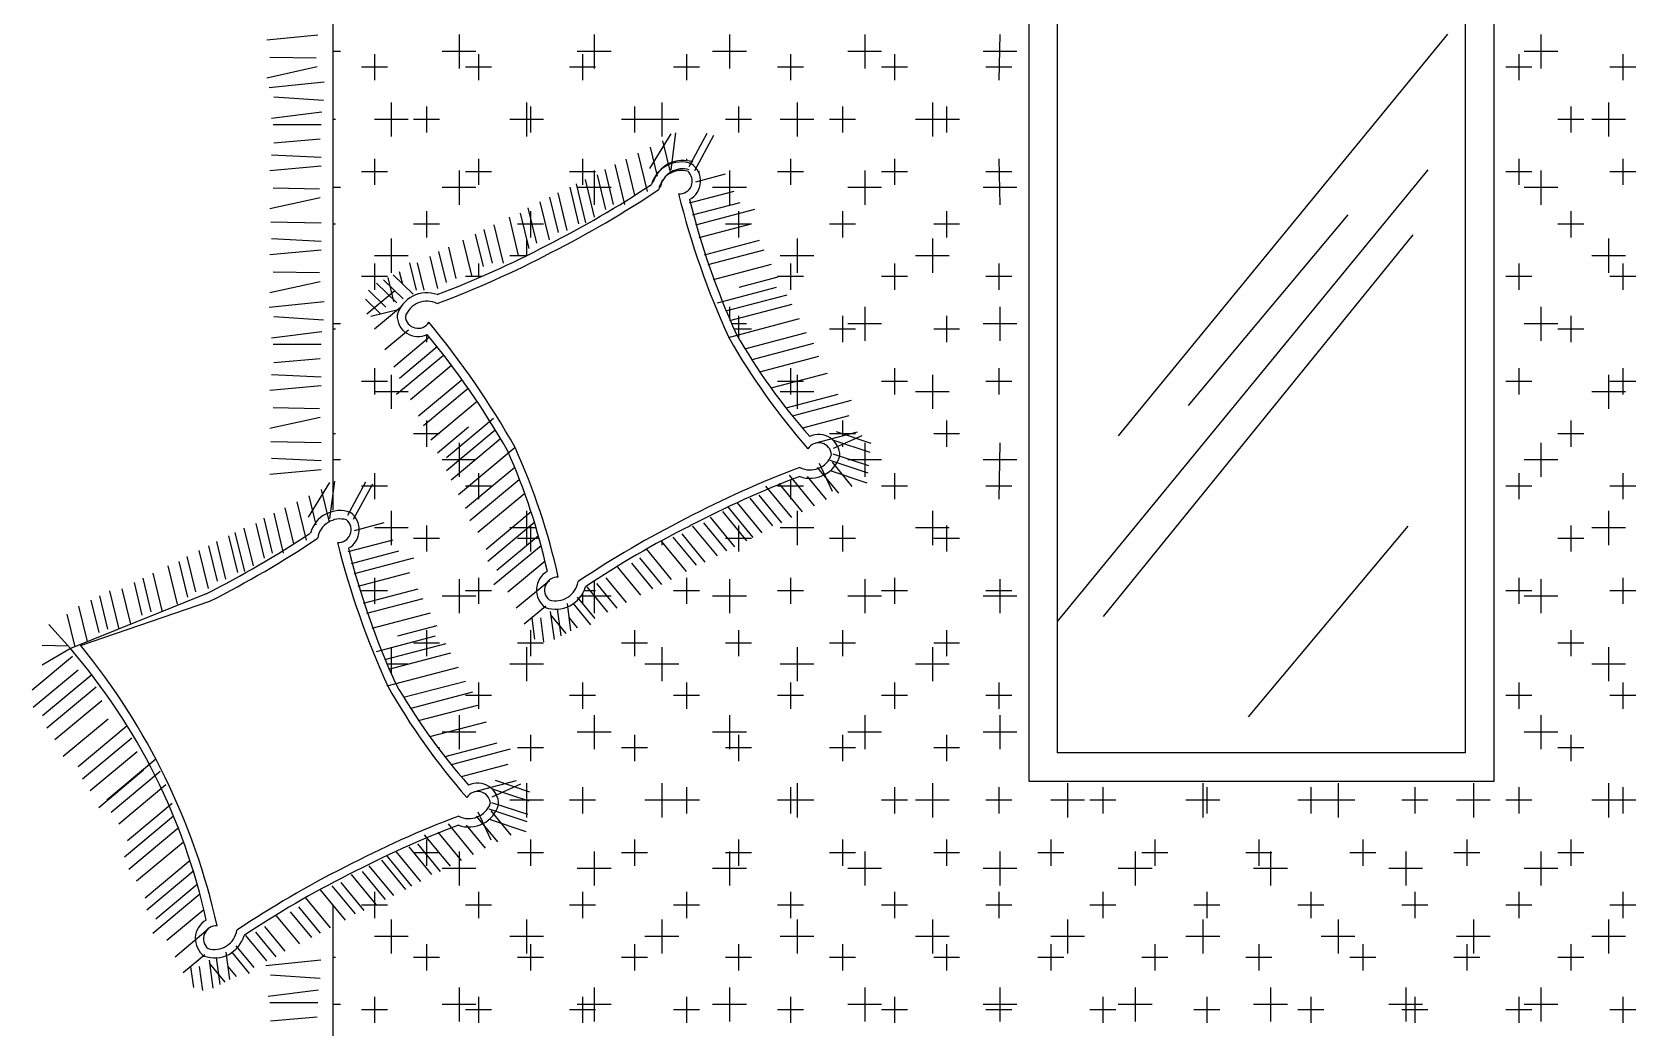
# Model space of a CAD drawing. Header units: inches. Extents: x -0.4 to 42.1, y 14 to 38.8.
# Drawn here: x 34.278 to 36.249, y 29.953 to 31.178 of the extents above; entities that cross this region are included whole.
import ezdxf

# ---------------------------------------------------------------- set-up
doc = ezdxf.new("R2010")
doc.units = ezdxf.units.IN
doc.header["$MEASUREMENT"] = 0
doc.layers.add('02', color=2, linetype='Continuous')

msp = doc.modelspace()

# ---------------------------------------------------------------- linework, layer by layer
at = {"layer": '02'}
for p, q in [((34.6481, 30.5898), (34.6481, 32.0292)), ((35.5035, 30.256), (35.5035, 31.2416)), ((36.0747, 31.2416), (36.0747, 30.256)), ((35.5384, 30.2913), (35.5384, 31.2064)), ((36.0397, 31.2064), (36.0397, 30.2913)), ((34.6294, 31.1738), (34.5666, 31.168)), ((34.8029, 31.1748), (34.8029, 31.133)), ((34.9691, 31.1748), (34.9691, 31.133)), ((35.1353, 31.1748), (35.1353, 31.133)), ((35.3015, 31.1748), (35.3015, 31.133)), ((35.4678, 31.1748), (35.4662, 31.1185)), ((35.6136, 30.6814), (36.0184, 31.1752)), ((36.1327, 31.1748), (36.1327, 31.133)), ((34.6274, 31.1456), (34.5705, 31.1466)), ((34.6574, 31.1539), (34.6481, 31.1539)), ((34.699, 31.1507), (34.699, 31.1185)), ((34.8236, 31.1539), (34.7821, 31.1539)), ((34.8268, 31.1507), (34.8268, 31.1185)), ((34.9899, 31.1539), (34.9483, 31.1539)), ((34.9547, 31.1507), (34.9547, 31.1185)), ((35.0826, 31.1507), (35.0826, 31.1185)), ((35.1561, 31.1539), (35.1145, 31.1539)), ((35.2104, 31.1507), (35.2104, 31.1185)), ((35.3223, 31.1539), (35.2808, 31.1539)), ((35.3383, 31.1507), (35.3383, 31.1185)), ((35.4886, 31.1539), (35.447, 31.1539)), ((36.1055, 31.1507), (36.1055, 31.1185)), ((36.1535, 31.1539), (36.1119, 31.1539)), ((36.2334, 31.1507), (36.2334, 31.1185)), ((34.6284, 31.1349), (34.5666, 31.1212)), ((34.715, 31.1346), (34.683, 31.1346)), ((34.8428, 31.1346), (34.8109, 31.1346)), ((34.9707, 31.1346), (34.9387, 31.1346)), ((35.0986, 31.1346), (35.0666, 31.1346)), ((35.2264, 31.1346), (35.1945, 31.1346)), ((35.3543, 31.1346), (35.3223, 31.1346)), ((35.4822, 31.1346), (35.4502, 31.1346)), ((36.1215, 31.1346), (36.0895, 31.1346)), ((36.2494, 31.1346), (36.2174, 31.1346)), ((34.6372, 31.1161), (34.5696, 31.1093)), ((34.6362, 31.0937), (34.5754, 31.0976)), ((34.7197, 31.0911), (34.7197, 31.0493)), ((34.7629, 31.0863), (34.7629, 31.0541)), ((34.886, 31.0911), (34.886, 31.0493)), ((34.8908, 31.0863), (34.8908, 31.0541)), ((35.0186, 31.0863), (35.0186, 31.0541)), ((35.0522, 31.0911), (35.0522, 31.0493)), ((35.1465, 31.0863), (35.1465, 31.0541)), ((35.2184, 31.0911), (35.2184, 31.0493)), ((35.2744, 31.0863), (35.2744, 31.0541)), ((35.3847, 31.0911), (35.3847, 31.0493)), ((35.4022, 31.0863), (35.4022, 31.0541)), ((36.1695, 31.0863), (36.1695, 31.0541)), ((36.2158, 31.0911), (36.2158, 31.0493)), ((34.6343, 31.0791), (34.5725, 31.0713)), ((34.651, 31.0702), (34.6481, 31.0702)), ((34.7405, 31.0702), (34.699, 31.0702)), ((34.7789, 31.0702), (34.7469, 31.0702)), ((34.9068, 31.0702), (34.8652, 31.0702)), ((35.073, 31.0702), (35.0027, 31.0702)), ((35.1625, 31.0702), (35.1305, 31.0702)), ((35.2392, 31.0702), (35.1977, 31.0702)), ((35.2904, 31.0702), (35.2584, 31.0702)), ((35.4182, 31.0702), (35.3639, 31.0702)), ((36.1854, 31.0702), (36.1535, 31.0702)), ((36.2366, 31.0702), (36.195, 31.0702)), ((34.6333, 31.0635), (34.5744, 31.0635)), ((35.0631, 31.0526), (35.0369, 31.01)), ((35.069, 31.054), (35.0631, 31.0085)), ((35.0857, 31.0125), (35.1078, 31.0534)), ((35.0927, 31.0075), (35.1162, 31.051)), ((34.6333, 31.0236), (34.5725, 31.0265)), ((34.6324, 31.046), (34.5754, 31.0411)), ((35.0347, 30.9816), (35.0233, 31.0289)), ((35.0468, 31.0005), (35.0382, 31.0363)), ((35.0631, 31.0038), (35.0534, 31.0439)), ((34.6333, 31.0129), (34.5705, 31.007)), ((34.699, 31.0219), (34.699, 30.9897)), ((34.8029, 31.0074), (34.8029, 30.9655)), ((34.8268, 31.0219), (34.8268, 30.9897)), ((34.9547, 31.0219), (34.9547, 30.9897)), ((34.9691, 31.0074), (34.9691, 30.9655)), ((34.9929, 30.9659), (34.9825, 31.0087)), ((35.0067, 30.9659), (34.9949, 31.0148)), ((35.0191, 30.9773), (35.0084, 31.0216)), ((35.0826, 31.0219), (35.0826, 31.0197)), ((35.1353, 31.0074), (35.1353, 30.9655)), ((35.2104, 31.0219), (35.2104, 30.9897)), ((35.3015, 31.0074), (35.3015, 30.9655)), ((35.3383, 31.0219), (35.3383, 30.9897)), ((35.4662, 31.0219), (35.4678, 30.9655)), ((35.5384, 30.453), (35.9939, 31.0085)), ((36.1055, 31.0219), (36.1055, 30.9897)), ((36.1327, 31.0074), (36.1327, 30.9655)), ((36.2334, 31.0219), (36.2334, 30.9897)), ((34.715, 31.0058), (34.683, 31.0058)), ((34.8428, 31.0058), (34.8109, 31.0058)), ((34.9707, 31.0058), (34.9387, 31.0058)), ((34.9503, 30.9419), (34.9394, 30.9872)), ((34.9588, 30.943), (34.9472, 30.9911)), ((34.9695, 30.9502), (34.9582, 30.9966)), ((34.9833, 30.9595), (34.973, 31.0022)), ((35.0938, 30.9937), (35.1303, 31.0033)), ((35.0986, 31.0058), (35.0971, 31.0058)), ((35.2264, 31.0058), (35.1945, 31.0058)), ((35.3543, 31.0058), (35.3223, 31.0058)), ((35.4822, 31.0058), (35.4502, 31.0058)), ((36.1215, 31.0058), (36.0895, 31.0058)), ((36.2494, 31.0058), (36.2174, 31.0058)), ((34.6324, 30.9739), (34.5705, 30.9603)), ((34.6314, 30.9847), (34.5744, 30.9856)), ((34.6574, 30.9865), (34.6481, 30.9865)), ((34.8236, 30.9865), (34.7821, 30.9865)), ((34.9141, 30.9223), (34.9028, 30.969)), ((34.9251, 30.9312), (34.9146, 30.9749)), ((34.9358, 30.9337), (34.9246, 30.9799)), ((34.9899, 30.9865), (34.9483, 30.9865)), ((35.0861, 30.9676), (35.1412, 30.9822)), ((35.09, 30.9529), (35.1483, 30.9683)), ((35.1561, 30.9865), (35.1145, 30.9865)), ((35.3223, 30.9865), (35.2808, 30.9865)), ((35.4886, 30.9865), (35.447, 30.9865)), ((36.1535, 30.9865), (36.1119, 30.9865)), ((34.7629, 30.9575), (34.7629, 30.9253)), ((34.8762, 30.903), (34.8648, 30.9501)), ((34.889, 30.9116), (34.8784, 30.9552)), ((34.8985, 30.918), (34.888, 30.9616)), ((34.8908, 30.9575), (34.8908, 30.9253)), ((35.0939, 30.9407), (35.1665, 30.9599)), ((35.1465, 30.9575), (35.1465, 30.9253)), ((35.2744, 30.9575), (35.2744, 30.9253)), ((35.4022, 30.9575), (35.4022, 30.9253)), ((35.6995, 30.7184), (35.8957, 30.953)), ((36.1695, 30.9575), (36.1695, 30.9253)), ((34.6333, 30.9428), (34.5715, 30.9438)), ((34.651, 30.9414), (34.6481, 30.9414)), ((34.7789, 30.9414), (34.7469, 30.9414)), ((34.8329, 30.8894), (34.8232, 30.9294)), ((34.8439, 30.8937), (34.834, 30.9348)), ((34.8577, 30.8937), (34.8463, 30.9409)), ((34.9068, 30.9414), (34.8748, 30.9414)), ((35.0981, 30.9251), (35.1618, 30.9419)), ((35.1625, 30.9414), (35.1305, 30.9414)), ((35.2904, 30.9414), (35.2584, 30.9414)), ((35.4182, 30.9414), (35.3863, 30.9414)), ((35.5952, 30.4591), (35.9755, 30.9283)), ((36.1854, 30.9414), (36.1535, 30.9414)), ((34.6333, 30.9097), (34.5705, 30.9039)), ((34.6333, 30.9204), (34.5725, 30.9233)), ((34.7197, 30.9237), (34.7197, 30.8818)), ((34.7875, 30.8697), (34.7783, 30.9081)), ((34.7996, 30.8747), (34.7903, 30.9131)), ((34.8187, 30.8783), (34.8082, 30.922)), ((34.886, 30.9237), (34.886, 30.9028)), ((35.1048, 30.904), (35.1721, 30.9218)), ((35.109, 30.8918), (35.1781, 30.9101)), ((35.2184, 30.9237), (35.2184, 30.8818)), ((35.3847, 30.9237), (35.3847, 30.8818)), ((36.2158, 30.9237), (36.2158, 30.8818)), ((34.7405, 30.9027), (34.699, 30.9027)), ((34.699, 30.8931), (34.699, 30.8609)), ((34.7507, 30.8604), (34.7426, 30.8939)), ((34.7599, 30.8604), (34.7518, 30.8939)), ((34.7769, 30.8626), (34.7674, 30.9017)), ((34.8268, 30.8931), (34.8268, 30.8754)), ((34.8859, 30.9027), (34.8652, 30.9027)), ((35.1155, 30.8736), (35.1871, 30.8925)), ((35.2392, 30.9027), (35.1977, 30.9027)), ((35.2104, 30.8931), (35.2104, 30.8609)), ((35.3383, 30.8931), (35.3383, 30.8609)), ((35.4054, 30.9027), (35.3639, 30.9027)), ((35.4662, 30.8931), (35.4662, 30.8609)), ((36.1055, 30.8931), (36.1055, 30.8609)), ((36.2366, 30.9027), (36.195, 30.9027)), ((36.2334, 30.8931), (36.2334, 30.8609)), ((34.6324, 30.8707), (34.5705, 30.8571)), ((34.6314, 30.8815), (34.5744, 30.8824)), ((34.715, 30.877), (34.683, 30.877)), ((34.7016, 30.8689), (34.7263, 30.8447)), ((34.7101, 30.8732), (34.7341, 30.8496)), ((34.723, 30.8465), (34.7158, 30.876)), ((34.7221, 30.8792), (34.7465, 30.8554)), ((34.7337, 30.8675), (34.7299, 30.883)), ((34.8305, 30.877), (34.8109, 30.877)), ((35.1471, 30.8639), (35.1952, 30.8766)), ((35.2264, 30.877), (35.1945, 30.877)), ((35.3543, 30.877), (35.3223, 30.877)), ((35.4822, 30.877), (35.4502, 30.877)), ((36.1215, 30.877), (36.0895, 30.877)), ((36.2494, 30.877), (36.2174, 30.877)), ((34.6878, 30.8493), (34.7063, 30.8312)), ((34.7239, 30.8594), (34.6897, 30.8308)), ((34.6916, 30.8603), (34.7128, 30.8395)), ((35.1207, 30.8448), (35.1933, 30.864)), ((35.1308, 30.8348), (35.2064, 30.8548)), ((34.6372, 30.846), (34.5696, 30.8392)), ((34.7281, 30.8361), (34.6944, 30.8279)), ((34.7311, 30.8391), (34.699, 30.8123)), ((35.1353, 30.84), (35.1353, 30.8255)), ((35.1359, 30.8231), (35.2123, 30.8433)), ((35.3015, 30.84), (35.3015, 30.7981)), ((35.4678, 30.84), (35.4678, 30.7981)), ((36.1327, 30.84), (36.1327, 30.7981)), ((34.6362, 30.8236), (34.5754, 30.8275)), ((34.6574, 30.819), (34.6481, 30.819)), ((34.651, 30.8126), (34.6481, 30.8126)), ((34.741, 30.8112), (34.7119, 30.787)), ((35.134, 30.8023), (35.2214, 30.8255)), ((35.1561, 30.819), (35.1381, 30.819)), ((35.1625, 30.8126), (35.141, 30.8126)), ((35.1465, 30.8287), (35.1465, 30.8016)), ((35.2904, 30.8126), (35.2584, 30.8126)), ((35.2744, 30.8287), (35.2744, 30.7965)), ((35.3223, 30.819), (35.2808, 30.819)), ((35.4182, 30.8126), (35.3863, 30.8126)), ((35.4022, 30.8287), (35.4022, 30.7965)), ((35.4886, 30.819), (35.447, 30.819)), ((36.1535, 30.819), (36.1119, 30.819)), ((36.1854, 30.8126), (36.1535, 30.8126)), ((36.1695, 30.8287), (36.1695, 30.7965)), ((34.6343, 30.809), (34.5725, 30.8012)), ((34.6333, 30.7934), (34.5744, 30.7934)), ((34.7665, 30.8024), (34.7227, 30.7657)), ((34.7761, 30.7906), (34.7297, 30.7519)), ((34.7629, 30.8054), (34.7629, 30.7965)), ((35.1541, 30.7884), (35.2301, 30.8085)), ((35.1632, 30.7751), (35.2392, 30.7952)), ((34.6324, 30.7759), (34.5754, 30.771)), ((34.7837, 30.7802), (34.7259, 30.732)), ((35.1726, 30.7598), (35.2452, 30.779)), ((34.6333, 30.7535), (34.5725, 30.7564)), ((34.699, 30.7643), (34.699, 30.7321)), ((34.7197, 30.7562), (34.7197, 30.7144)), ((34.7938, 30.7678), (34.7431, 30.7254)), ((35.1864, 30.7401), (35.2557, 30.7584)), ((35.2104, 30.7643), (35.2104, 30.7321)), ((35.2184, 30.7562), (35.2184, 30.7144)), ((35.3383, 30.7643), (35.3383, 30.7321)), ((35.3847, 30.7562), (35.3847, 30.7144)), ((35.4662, 30.7643), (35.4662, 30.7321)), ((36.1055, 30.7643), (36.1055, 30.7321)), ((36.2158, 30.7562), (36.2158, 30.7144)), ((36.2334, 30.7643), (36.2334, 30.7321)), ((34.6333, 30.7428), (34.5705, 30.737)), ((34.715, 30.7482), (34.683, 30.7482)), ((34.7405, 30.7353), (34.699, 30.7353)), ((34.8069, 30.75), (34.7533, 30.7053)), ((34.8143, 30.7395), (34.7593, 30.6935)), ((35.2264, 30.7482), (35.1945, 30.7482)), ((35.2392, 30.7353), (35.1977, 30.7353)), ((35.205, 30.7156), (35.269, 30.7325)), ((35.3543, 30.7482), (35.3223, 30.7482)), ((35.4054, 30.7353), (35.3639, 30.7353)), ((35.4822, 30.7482), (35.4502, 30.7482)), ((36.1215, 30.7482), (36.0895, 30.7482)), ((36.2366, 30.7353), (36.195, 30.7353)), ((36.2494, 30.7482), (36.2174, 30.7482)), ((34.6314, 30.7146), (34.5744, 30.7156)), ((34.8252, 30.7235), (34.7682, 30.6759)), ((35.2128, 30.706), (35.2854, 30.7252)), ((34.6324, 30.7039), (34.5705, 30.6902)), ((34.7629, 30.6999), (34.7629, 30.6677)), ((34.8146, 30.6919), (34.7763, 30.66)), ((34.8454, 30.7024), (34.7876, 30.6542)), ((35.2253, 30.6909), (35.2825, 30.7061)), ((35.2744, 30.6999), (35.2744, 30.6812)), ((35.4022, 30.6999), (35.4022, 30.6677)), ((36.1695, 30.6999), (36.1695, 30.6677)), ((34.6333, 30.6727), (34.5715, 30.6737)), ((34.651, 30.6838), (34.6481, 30.6838)), ((34.7789, 30.6838), (34.7469, 30.6838)), ((34.8475, 30.6883), (34.7874, 30.6381)), ((34.8541, 30.6774), (34.7932, 30.6266)), ((34.8029, 30.6725), (34.8029, 30.6307)), ((35.2415, 30.6725), (35.2928, 30.6861)), ((35.2904, 30.6838), (35.2584, 30.6838)), ((35.2631, 30.6661), (35.2982, 30.6818)), ((35.2631, 30.6759), (35.3079, 30.6611)), ((35.2666, 30.6864), (35.309, 30.6723)), ((35.3015, 30.6725), (35.3015, 30.6307)), ((35.4182, 30.6838), (35.3863, 30.6838)), ((35.4678, 30.6725), (35.4662, 30.6033)), ((36.1327, 30.6725), (36.1327, 30.6307)), ((36.1854, 30.6838), (36.1535, 30.6838)), ((34.6333, 30.6503), (34.5725, 30.6532)), ((34.8719, 30.6668), (34.8023, 30.6087)), ((35.2623, 30.6591), (35.3063, 30.6446)), ((35.2744, 30.6711), (35.2744, 30.6677)), ((34.6333, 30.6396), (34.5705, 30.6338)), ((34.6574, 30.6516), (34.6481, 30.6516)), ((34.699, 30.6355), (34.699, 30.6033)), ((34.8236, 30.6516), (34.7821, 30.6516)), ((34.8714, 30.6422), (34.8109, 30.5917)), ((34.8268, 30.6355), (34.8268, 30.6033)), ((35.2087, 30.6327), (35.2396, 30.5952)), ((35.2433, 30.6424), (35.2695, 30.6106)), ((35.2454, 30.6478), (35.2614, 30.6133)), ((35.2587, 30.6513), (35.3054, 30.6359)), ((35.2591, 30.6384), (35.3042, 30.6235)), ((35.2614, 30.6489), (35.2859, 30.619)), ((35.3223, 30.6516), (35.2808, 30.6516)), ((35.3383, 30.6355), (35.3383, 30.6033)), ((35.4886, 30.6516), (35.447, 30.6516)), ((36.1055, 30.6355), (36.1055, 30.6033)), ((36.1535, 30.6516), (36.1119, 30.6516)), ((36.2334, 30.6355), (36.2334, 30.6033)), ((34.6439, 30.6238), (34.6176, 30.5812)), ((34.6438, 30.575), (34.6341, 30.6152)), ((34.6497, 30.6253), (34.6439, 30.5797)), ((34.6664, 30.5837), (34.6885, 30.6247)), ((34.6734, 30.5788), (34.6969, 30.6223)), ((34.715, 30.6194), (34.683, 30.6194)), ((34.8428, 30.6194), (34.8109, 30.6194)), ((34.8768, 30.627), (34.8163, 30.5765)), ((35.1795, 30.6194), (35.2114, 30.5807)), ((35.2264, 30.6194), (35.1945, 30.6194)), ((35.196, 30.6226), (35.2248, 30.5876)), ((35.2104, 30.6269), (35.2104, 30.6033)), ((35.231, 30.6312), (35.2543, 30.6028)), ((35.3543, 30.6194), (35.3223, 30.6194)), ((35.4822, 30.6194), (35.4502, 30.6194)), ((36.1215, 30.6194), (36.0895, 30.6194)), ((36.2494, 30.6194), (36.2174, 30.6194)), ((34.5999, 30.5486), (34.5892, 30.5928)), ((34.6155, 30.5529), (34.604, 30.6002)), ((34.6275, 30.5718), (34.6189, 30.6076)), ((34.8837, 30.6104), (34.8259, 30.5622)), ((35.1327, 30.5944), (35.164, 30.5563)), ((35.1447, 30.5987), (35.175, 30.5619)), ((35.1604, 30.6044), (35.1883, 30.5705)), ((35.1712, 30.6083), (35.1991, 30.5744)), ((34.564, 30.5307), (34.5537, 30.5735)), ((34.5736, 30.5371), (34.5633, 30.5799)), ((34.5874, 30.5371), (34.5756, 30.5861)), ((34.6745, 30.5649), (34.7111, 30.5746)), ((34.7197, 30.5888), (34.7197, 30.5469)), ((34.8916, 30.5877), (34.8363, 30.5416)), ((34.8963, 30.5749), (34.8385, 30.5267)), ((34.886, 30.5888), (34.886, 30.5469)), ((35.1032, 30.5742), (35.1316, 30.5396)), ((35.1115, 30.5813), (35.1416, 30.5448)), ((35.1267, 30.5882), (35.1562, 30.5523)), ((35.2184, 30.5888), (35.2184, 30.5469)), ((35.3847, 30.5888), (35.3847, 30.5469)), ((36.2158, 30.5888), (36.2158, 30.5469)), ((34.531, 30.5132), (34.5201, 30.5584)), ((34.5396, 30.5143), (34.5279, 30.5623)), ((34.5502, 30.5214), (34.539, 30.5678)), ((34.6668, 30.5388), (34.7219, 30.5534)), ((34.7405, 30.5679), (34.699, 30.5679)), ((34.7789, 30.555), (34.7469, 30.555)), ((34.7629, 30.5711), (34.7629, 30.5389)), ((34.9005, 30.5582), (34.8495, 30.5156)), ((34.8977, 30.5679), (34.8652, 30.5679)), ((34.9014, 30.555), (34.8748, 30.555)), ((34.8908, 30.5711), (34.8908, 30.5389)), ((35.0659, 30.5567), (35.0944, 30.5221)), ((35.0767, 30.5606), (35.1052, 30.526)), ((35.0895, 30.5707), (35.12, 30.5336)), ((35.1625, 30.555), (35.1305, 30.555)), ((35.1465, 30.5711), (35.1465, 30.5389)), ((35.2392, 30.5679), (35.1977, 30.5679)), ((35.2904, 30.555), (35.2584, 30.555)), ((35.2744, 30.5711), (35.2744, 30.5389)), ((35.4054, 30.5679), (35.3639, 30.5679)), ((35.4182, 30.555), (35.3863, 30.555)), ((35.4022, 30.5711), (35.4022, 30.5389)), ((35.7731, 30.3357), (35.9693, 30.5703)), ((36.1854, 30.555), (36.1535, 30.555)), ((36.1695, 30.5711), (36.1695, 30.5389)), ((36.2366, 30.5679), (36.195, 30.5679)), ((34.4949, 30.4935), (34.4836, 30.5403)), ((34.5059, 30.5025), (34.4953, 30.5461)), ((34.5165, 30.505), (34.5053, 30.5511)), ((34.6707, 30.5242), (34.729, 30.5396)), ((34.9037, 30.5461), (34.8459, 30.4979)), ((35.033, 30.5422), (35.0638, 30.5047)), ((35.0514, 30.5515), (35.0822, 30.5142)), ((35.0522, 30.5525), (35.0522, 30.5469)), ((34.4569, 30.4742), (34.4455, 30.5213)), ((34.4697, 30.4828), (34.4591, 30.5265)), ((34.4793, 30.4892), (34.4687, 30.5329)), ((34.6746, 30.5119), (34.7473, 30.5311)), ((34.9086, 30.5272), (34.863, 30.4891)), ((34.9975, 30.5198), (35.0259, 30.4852)), ((35.0148, 30.5247), (35.0409, 30.4929)), ((35.0248, 30.531), (35.0516, 30.4984)), ((34.4137, 30.4606), (34.404, 30.5007)), ((34.4246, 30.4649), (34.4147, 30.506)), ((34.4385, 30.4649), (34.427, 30.5122)), ((34.6788, 30.4963), (34.7425, 30.5132)), ((34.699, 30.5067), (34.699, 30.4745)), ((34.8029, 30.5051), (34.8029, 30.4632)), ((34.8268, 30.5067), (34.8268, 30.4745)), ((34.914, 30.5031), (34.8731, 30.4691)), ((34.96, 30.4954), (34.9855, 30.4644)), ((34.9691, 30.5029), (34.9691, 30.4632)), ((34.972, 30.4997), (34.997, 30.4694)), ((34.9832, 30.5065), (35.0082, 30.4761)), ((35.0826, 30.5067), (35.0826, 30.4745)), ((35.1353, 30.5051), (35.1353, 30.4632)), ((35.2104, 30.5067), (35.2104, 30.4745)), ((35.3015, 30.5051), (35.3015, 30.4632)), ((35.3383, 30.5067), (35.3383, 30.4745)), ((35.4678, 30.5051), (35.4678, 30.4632)), ((36.1055, 30.5067), (36.1055, 30.4745)), ((36.1327, 30.5051), (36.1327, 30.4632)), ((36.2334, 30.5067), (36.2334, 30.4745)), ((34.492, 30.4869), (34.3253, 30.4196)), ((34.3379, 30.4233), (34.4966, 30.4778)), ((34.3605, 30.4392), (34.3508, 30.4792)), ((34.3715, 30.4435), (34.3615, 30.4846)), ((34.3853, 30.4435), (34.3739, 30.4907)), ((34.3995, 30.4495), (34.3889, 30.4932)), ((34.715, 30.4906), (34.683, 30.4906)), ((34.6855, 30.4753), (34.7528, 30.4931)), ((34.6897, 30.4631), (34.7588, 30.4813)), ((34.8236, 30.4841), (34.7821, 30.4841)), ((34.8428, 30.4906), (34.8109, 30.4906)), ((34.9405, 30.4413), (34.9361, 30.4751)), ((34.9426, 30.4755), (34.9644, 30.449)), ((34.9481, 30.483), (34.9699, 30.4564)), ((34.9899, 30.4841), (34.9526, 30.4841)), ((34.9547, 30.4874), (34.9547, 30.4745)), ((34.9707, 30.4906), (34.9563, 30.4906)), ((35.0986, 30.4906), (35.0666, 30.4906)), ((35.1561, 30.4841), (35.1145, 30.4841)), ((35.2264, 30.4906), (35.1945, 30.4906)), ((35.3223, 30.4841), (35.2808, 30.4841)), ((35.3543, 30.4906), (35.3223, 30.4906)), ((35.4886, 30.4841), (35.447, 30.4841)), ((35.4822, 30.4906), (35.4502, 30.4906)), ((36.1215, 30.4906), (36.0895, 30.4906)), ((36.1535, 30.4841), (36.1119, 30.4841)), ((36.2494, 30.4906), (36.2174, 30.4906)), ((34.331, 30.4219), (34.3213, 30.462)), ((34.3463, 30.4281), (34.3357, 30.4717)), ((34.6962, 30.4448), (34.7678, 30.4637)), ((34.9098, 30.4717), (34.8831, 30.4495)), ((34.8962, 30.4313), (34.8928, 30.4571)), ((34.9072, 30.4278), (34.9034, 30.4574)), ((34.915, 30.4615), (34.9342, 30.438)), ((34.9201, 30.4307), (34.9155, 30.4652)), ((34.9285, 30.4351), (34.9241, 30.4686)), ((34.9381, 30.4575), (34.9482, 30.4452)), ((34.3253, 30.4196), (34.2987, 30.4492)), ((34.7014, 30.416), (34.7741, 30.4352)), ((34.7279, 30.4351), (34.776, 30.4478)), ((34.7629, 30.4423), (34.7629, 30.4101)), ((34.8908, 30.4423), (34.8908, 30.4101)), ((35.0186, 30.4423), (35.0186, 30.4101)), ((35.1465, 30.4423), (35.1465, 30.4101)), ((35.2744, 30.4423), (35.2744, 30.4101)), ((35.4022, 30.4423), (35.4022, 30.4101)), ((36.1695, 30.4423), (36.1695, 30.4101)), ((34.3227, 30.4225), (34.2904, 30.4234)), ((34.3253, 30.4196), (34.2904, 30.3992)), ((34.7116, 30.4061), (34.7871, 30.426)), ((34.7197, 30.4213), (34.7197, 30.3882)), ((34.7789, 30.4262), (34.7469, 30.4262)), ((34.9068, 30.4262), (34.8748, 30.4262)), ((34.886, 30.4213), (34.886, 30.3795)), ((35.0346, 30.4262), (35.0027, 30.4262)), ((35.0522, 30.4213), (35.0522, 30.3795)), ((35.1625, 30.4262), (35.1305, 30.4262)), ((35.2184, 30.4213), (35.2184, 30.3795)), ((35.2904, 30.4262), (35.2584, 30.4262)), ((35.3847, 30.4213), (35.3847, 30.3795)), ((35.4182, 30.4262), (35.3863, 30.4262)), ((36.1854, 30.4262), (36.1535, 30.4262)), ((36.2158, 30.4213), (36.2158, 30.3795)), ((34.3279, 30.4097), (34.2782, 30.3683)), ((34.7405, 30.4004), (34.7145, 30.4004)), ((34.7147, 30.3736), (34.8021, 30.3967)), ((34.7166, 30.3943), (34.793, 30.4145)), ((34.9068, 30.4004), (34.8652, 30.4004)), ((35.073, 30.4004), (35.0314, 30.4004)), ((35.2392, 30.4004), (35.1977, 30.4004)), ((35.4054, 30.4004), (35.3639, 30.4004)), ((36.2366, 30.4004), (36.195, 30.4004)), ((34.3348, 30.3931), (34.2796, 30.3471)), ((34.3516, 30.3873), (34.2911, 30.3368)), ((34.7348, 30.3597), (34.8108, 30.3797)), ((34.8268, 30.3779), (34.8268, 30.3457)), ((34.9547, 30.3779), (34.9547, 30.3457)), ((35.0826, 30.3779), (35.0826, 30.3457)), ((35.2104, 30.3779), (35.2104, 30.3457)), ((35.3383, 30.3779), (35.3383, 30.3457)), ((35.4662, 30.3779), (35.4662, 30.3457)), ((36.1055, 30.3779), (36.1055, 30.3457)), ((36.2334, 30.3779), (36.2334, 30.3457)), ((34.357, 30.3721), (34.2965, 30.3216)), ((34.744, 30.3464), (34.82, 30.3665)), ((34.8428, 30.3618), (34.8109, 30.3618)), ((34.9707, 30.3618), (34.9387, 30.3618)), ((35.0986, 30.3618), (35.0666, 30.3618)), ((35.2264, 30.3618), (35.1945, 30.3618)), ((35.3543, 30.3618), (35.3223, 30.3618)), ((35.4822, 30.3618), (35.4502, 30.3618)), ((36.1215, 30.3618), (36.0895, 30.3618)), ((36.2494, 30.3618), (36.2174, 30.3618)), ((34.3639, 30.3555), (34.3061, 30.3073)), ((34.7533, 30.331), (34.8259, 30.3502)), ((34.8029, 30.3376), (34.8029, 30.2958)), ((34.9691, 30.3376), (34.9691, 30.2958)), ((35.1353, 30.3376), (35.1353, 30.2958)), ((35.3015, 30.3376), (35.3015, 30.2958)), ((35.4678, 30.3376), (35.4678, 30.2958)), ((36.1327, 30.3376), (36.1327, 30.2958)), ((34.3717, 30.3327), (34.3165, 30.2867)), ((34.3952, 30.3245), (34.3347, 30.274)), ((34.7671, 30.3114), (34.8365, 30.3297)), ((34.8236, 30.3167), (34.7821, 30.3167)), ((34.9899, 30.3167), (34.9483, 30.3167)), ((35.1561, 30.3167), (35.1145, 30.3167)), ((35.3223, 30.3167), (35.2808, 30.3167)), ((35.4886, 30.3167), (35.447, 30.3167)), ((36.1535, 30.3167), (36.1119, 30.3167)), ((34.4006, 30.3093), (34.3401, 30.2588)), ((34.7789, 30.2974), (34.7773, 30.2974)), ((34.7857, 30.2868), (34.8497, 30.3038)), ((34.9068, 30.2974), (34.8748, 30.2974)), ((34.8908, 30.3135), (34.8908, 30.2813)), ((35.0346, 30.2974), (35.0027, 30.2974)), ((35.0186, 30.3135), (35.0186, 30.2813)), ((35.1625, 30.2974), (35.1305, 30.2974)), ((35.1465, 30.3135), (35.1465, 30.2813)), ((35.2904, 30.2974), (35.2584, 30.2974)), ((35.2744, 30.3135), (35.2744, 30.2813)), ((35.4182, 30.2974), (35.3863, 30.2974)), ((35.4022, 30.3135), (35.4022, 30.2813)), ((36.1854, 30.2974), (36.1535, 30.2974)), ((36.1695, 30.3135), (36.1695, 30.2813)), ((34.4075, 30.2927), (34.3497, 30.2445)), ((34.4304, 30.2837), (34.3699, 30.2332)), ((34.7935, 30.2772), (34.8662, 30.2964)), ((34.806, 30.2622), (34.8633, 30.2773)), ((36.0397, 30.2913), (35.5384, 30.2913)), ((34.4153, 30.2699), (34.3601, 30.2239)), ((34.4358, 30.2685), (34.3753, 30.218)), ((34.8473, 30.2576), (34.8897, 30.2436)), ((34.4427, 30.2519), (34.3849, 30.2036)), ((34.8222, 30.2437), (34.8735, 30.2573)), ((34.8438, 30.2373), (34.879, 30.2531)), ((34.8438, 30.2472), (34.8886, 30.2324)), ((34.886, 30.2539), (34.886, 30.212)), ((34.9547, 30.2491), (34.9547, 30.2169)), ((35.0522, 30.2539), (35.0522, 30.212)), ((35.0826, 30.2491), (35.0826, 30.2169)), ((35.2104, 30.2491), (35.2104, 30.2169)), ((35.2184, 30.2539), (35.2184, 30.212)), ((35.3383, 30.2491), (35.3383, 30.2169)), ((35.3847, 30.2539), (35.3847, 30.212)), ((35.4662, 30.2491), (35.4662, 30.2169)), ((36.0747, 30.256), (35.5035, 30.256)), ((35.5509, 30.2539), (35.5509, 30.212)), ((35.594, 30.2491), (35.594, 30.2169)), ((35.7171, 30.2539), (35.7171, 30.212)), ((35.7219, 30.2491), (35.7219, 30.2169)), ((35.8498, 30.2491), (35.8498, 30.2169)), ((35.8833, 30.2539), (35.8833, 30.212)), ((35.9777, 30.2491), (35.9777, 30.2169)), ((36.0496, 30.2539), (36.0496, 30.212)), ((36.1055, 30.2491), (36.1055, 30.2169)), ((36.2158, 30.2539), (36.2158, 30.212)), ((36.2334, 30.2491), (36.2334, 30.2169)), ((34.4505, 30.2291), (34.3953, 30.183)), ((34.8261, 30.219), (34.8421, 30.1845)), ((34.8394, 30.2225), (34.8861, 30.2071)), ((34.8421, 30.2201), (34.8667, 30.1903)), ((34.843, 30.2304), (34.887, 30.2159)), ((34.9068, 30.233), (34.8652, 30.233)), ((34.9707, 30.233), (34.9387, 30.233)), ((35.0986, 30.233), (35.0314, 30.233)), ((35.2392, 30.233), (35.1945, 30.233)), ((35.3543, 30.233), (35.3223, 30.233)), ((35.4054, 30.233), (35.3639, 30.233)), ((35.4822, 30.233), (35.4502, 30.233)), ((35.5717, 30.233), (35.5301, 30.233)), ((35.61, 30.233), (35.5781, 30.233)), ((35.7379, 30.233), (35.6963, 30.233)), ((35.9041, 30.233), (35.8338, 30.233)), ((35.9936, 30.233), (35.9617, 30.233)), ((36.0704, 30.233), (36.0288, 30.233)), ((36.1215, 30.233), (36.0895, 30.233)), ((36.2494, 30.233), (36.195, 30.233)), ((34.4521, 30.2135), (34.3916, 30.163)), ((34.7895, 30.2039), (34.8203, 30.1664)), ((34.8117, 30.2024), (34.8351, 30.174)), ((34.824, 30.2136), (34.8502, 30.1818)), ((34.8399, 30.2097), (34.8849, 30.1948)), ((34.4575, 30.1983), (34.397, 30.1478)), ((34.4645, 30.1817), (34.4066, 30.1334)), ((34.7519, 30.1795), (34.7798, 30.1456)), ((34.7602, 30.1907), (34.7921, 30.1519)), ((34.7629, 30.1847), (34.7629, 30.1525)), ((34.7767, 30.1939), (34.8056, 30.1588)), ((34.8908, 30.1847), (34.8908, 30.1525)), ((35.0186, 30.1847), (35.0186, 30.1525)), ((35.1465, 30.1847), (35.1465, 30.1525)), ((35.2744, 30.1847), (35.2744, 30.1525)), ((35.4022, 30.1847), (35.4022, 30.1525)), ((35.5301, 30.1847), (35.5301, 30.1525)), ((35.658, 30.1847), (35.658, 30.1525)), ((35.7859, 30.1847), (35.7859, 30.1525)), ((35.9137, 30.1847), (35.9137, 30.1525)), ((36.0416, 30.1847), (36.0416, 30.1525)), ((36.1695, 30.1847), (36.1695, 30.1525)), ((34.7075, 30.1594), (34.737, 30.1235)), ((34.7134, 30.1656), (34.7447, 30.1275)), ((34.7254, 30.17), (34.7557, 30.1332)), ((34.7411, 30.1756), (34.769, 30.1417)), ((34.7789, 30.1686), (34.7469, 30.1686)), ((34.8029, 30.1702), (34.8029, 30.1283)), ((34.9068, 30.1686), (34.8748, 30.1686)), ((34.9691, 30.1702), (34.9691, 30.1283)), ((35.0346, 30.1686), (35.0027, 30.1686)), ((35.1625, 30.1686), (35.1305, 30.1686)), ((35.1353, 30.1702), (35.1353, 30.1283)), ((35.2904, 30.1686), (35.2584, 30.1686)), ((35.3015, 30.1702), (35.3015, 30.1283)), ((35.4182, 30.1686), (35.3863, 30.1686)), ((35.4678, 30.1702), (35.4678, 30.1283)), ((35.5461, 30.1686), (35.5141, 30.1686)), ((35.634, 30.1702), (35.634, 30.1283)), ((35.674, 30.1686), (35.642, 30.1686)), ((35.8018, 30.1686), (35.7699, 30.1686)), ((35.8002, 30.1702), (35.8002, 30.1283)), ((35.9297, 30.1686), (35.8977, 30.1686)), ((35.9665, 30.1702), (35.9665, 30.1283)), ((36.0576, 30.1686), (36.0256, 30.1686)), ((36.1327, 30.1702), (36.1327, 30.1283)), ((36.1854, 30.1686), (36.1535, 30.1686)), ((34.4723, 30.1589), (34.4171, 30.1128)), ((34.477, 30.1462), (34.4192, 30.0979)), ((34.6702, 30.1419), (34.7007, 30.1049)), ((34.6839, 30.1455), (34.7123, 30.1109)), ((34.6922, 30.1526), (34.7223, 30.116)), ((34.8236, 30.1493), (34.7821, 30.1493)), ((34.9899, 30.1493), (34.9483, 30.1493)), ((35.1561, 30.1493), (35.1145, 30.1493)), ((35.3223, 30.1493), (35.2808, 30.1493)), ((35.4886, 30.1493), (35.447, 30.1493)), ((35.6548, 30.1493), (35.6132, 30.1493)), ((35.821, 30.1493), (35.7795, 30.1493)), ((35.9872, 30.1493), (35.9457, 30.1493)), ((36.1535, 30.1493), (36.1119, 30.1493)), ((34.4812, 30.1294), (34.4302, 30.0869)), ((34.6322, 30.1228), (34.6629, 30.0854)), ((34.6466, 30.128), (34.6751, 30.0934)), ((34.6575, 30.1319), (34.6859, 30.0973)), ((34.699, 30.1203), (34.699, 30.0881)), ((34.8268, 30.1203), (34.8268, 30.0881)), ((34.9547, 30.1203), (34.9547, 30.0881)), ((35.0826, 30.1203), (35.0826, 30.0881)), ((35.2104, 30.1203), (35.2104, 30.0881)), ((35.3383, 30.1203), (35.3383, 30.0881)), ((35.4662, 30.1203), (35.4662, 30.0881)), ((35.594, 30.1203), (35.594, 30.0881)), ((35.7219, 30.1203), (35.7219, 30.0881)), ((35.8498, 30.1203), (35.8498, 30.0881)), ((35.9777, 30.1203), (35.9777, 30.0881)), ((36.1055, 30.1203), (36.1055, 30.0881)), ((36.2334, 30.1203), (36.2334, 30.0881)), ((34.4844, 30.1174), (34.4266, 30.0691)), ((34.6055, 30.1022), (34.6323, 30.0697)), ((34.6138, 30.1134), (34.6445, 30.076)), ((34.6481, 29.2521), (34.6481, 30.1034)), ((34.715, 30.1042), (34.683, 30.1042)), ((34.8428, 30.1042), (34.8109, 30.1042)), ((34.9707, 30.1042), (34.9387, 30.1042)), ((35.0986, 30.1042), (35.0666, 30.1042)), ((35.2264, 30.1042), (35.1945, 30.1042)), ((35.3543, 30.1042), (35.3223, 30.1042)), ((35.4822, 30.1042), (35.4502, 30.1042)), ((35.61, 30.1042), (35.5781, 30.1042)), ((35.7379, 30.1042), (35.7059, 30.1042)), ((35.8658, 30.1042), (35.8338, 30.1042)), ((35.9936, 30.1042), (35.9617, 30.1042)), ((36.1215, 30.1042), (36.0895, 30.1042)), ((36.2494, 30.1042), (36.2174, 30.1042)), ((34.4893, 30.0984), (34.4437, 30.0604)), ((34.5782, 30.0911), (34.6067, 30.0565)), ((34.5955, 30.0959), (34.6216, 30.0642)), ((34.7197, 30.0865), (34.7197, 30.0446)), ((34.886, 30.0865), (34.886, 30.0446)), ((35.0522, 30.0865), (35.0522, 30.0446)), ((35.2184, 30.0865), (35.2184, 30.0446)), ((35.3847, 30.0865), (35.3847, 30.0446)), ((35.5509, 30.0865), (35.5509, 30.0446)), ((35.7171, 30.0865), (35.7171, 30.0446)), ((35.8833, 30.0865), (35.8833, 30.0446)), ((36.0496, 30.0865), (36.0496, 30.0446)), ((36.2158, 30.0865), (36.2158, 30.0446)), ((34.4947, 30.0744), (34.4539, 30.0403)), ((34.5407, 30.0667), (34.5662, 30.0356)), ((34.5527, 30.071), (34.5777, 30.0406)), ((34.5639, 30.0777), (34.5889, 30.0473)), ((34.7405, 30.0655), (34.699, 30.0655)), ((34.9068, 30.0655), (34.8652, 30.0655)), ((35.073, 30.0655), (35.0314, 30.0655)), ((35.2392, 30.0655), (35.1977, 30.0655)), ((35.4054, 30.0655), (35.3639, 30.0655)), ((35.5717, 30.0655), (35.5301, 30.0655)), ((35.7379, 30.0655), (35.6963, 30.0655)), ((35.9041, 30.0655), (35.8626, 30.0655)), ((36.0704, 30.0655), (36.0288, 30.0655)), ((36.2366, 30.0655), (36.195, 30.0655)), ((34.4905, 30.043), (34.4638, 30.0207)), ((34.5212, 30.0125), (34.5168, 30.0464)), ((34.5233, 30.0467), (34.5451, 30.0202)), ((34.5288, 30.0542), (34.5506, 30.0276)), ((34.7629, 30.0559), (34.7629, 30.0237)), ((34.8908, 30.0559), (34.8908, 30.0237)), ((35.0186, 30.0559), (35.0186, 30.0237)), ((35.1465, 30.0559), (35.1465, 30.0237)), ((35.2744, 30.0559), (35.2744, 30.0237)), ((35.4022, 30.0559), (35.4022, 30.0237)), ((35.5301, 30.0559), (35.5301, 30.0237)), ((35.658, 30.0559), (35.658, 30.0237)), ((35.7859, 30.0559), (35.7859, 30.0237)), ((35.9137, 30.0559), (35.9137, 30.0237)), ((36.0416, 30.0559), (36.0416, 30.0237)), ((36.1695, 30.0559), (36.1695, 30.0237)), ((34.4769, 30.0026), (34.4735, 30.0284)), ((34.4879, 29.9991), (34.4841, 30.0287)), ((34.4957, 30.0327), (34.515, 30.0093)), ((34.5008, 30.002), (34.4963, 30.0365)), ((34.5092, 30.0063), (34.5049, 30.0398)), ((34.5188, 30.0288), (34.5289, 30.0165)), ((34.6332, 30.0364), (34.5656, 30.0296)), ((34.651, 30.0398), (34.6481, 30.0398)), ((34.7789, 30.0398), (34.7469, 30.0398)), ((34.9068, 30.0398), (34.8748, 30.0398)), ((35.0346, 30.0398), (35.0027, 30.0398)), ((35.1625, 30.0398), (35.1305, 30.0398)), ((35.2904, 30.0398), (35.2584, 30.0398)), ((35.4182, 30.0398), (35.3863, 30.0398)), ((35.5461, 30.0398), (35.5141, 30.0398)), ((35.674, 30.0398), (35.642, 30.0398)), ((35.8018, 30.0398), (35.7699, 30.0398)), ((35.9297, 30.0398), (35.8977, 30.0398)), ((36.0576, 30.0398), (36.0256, 30.0398)), ((36.1854, 30.0398), (36.1535, 30.0398)), ((34.6323, 30.014), (34.5714, 30.0179)), ((34.8029, 30.0027), (34.8029, 29.9609)), ((34.9691, 30.0027), (34.9691, 29.9609)), ((35.1353, 30.0027), (35.1353, 29.9609)), ((35.3015, 30.0027), (35.3015, 29.9609)), ((35.4678, 30.0027), (35.4678, 29.9609)), ((35.634, 30.0027), (35.634, 29.9609)), ((35.8002, 30.0027), (35.8002, 29.9609)), ((35.9665, 30.0027), (35.9665, 29.9609)), ((36.1327, 30.0027), (36.1327, 29.9609)), ((34.6303, 29.9994), (34.5685, 29.9916)), ((34.6294, 29.9839), (34.5705, 29.9839)), ((34.6574, 29.9818), (34.6481, 29.9818)), ((34.699, 29.9915), (34.699, 29.9593)), ((34.8236, 29.9818), (34.7821, 29.9818)), ((34.8268, 29.9915), (34.8268, 29.9593)), ((34.9899, 29.9818), (34.9483, 29.9818)), ((34.9547, 29.9915), (34.9547, 29.9593)), ((35.0826, 29.9915), (35.0826, 29.9593)), ((35.1561, 29.9818), (35.1145, 29.9818)), ((35.2104, 29.9915), (35.2104, 29.9593)), ((35.3223, 29.9818), (35.2808, 29.9818)), ((35.3383, 29.9915), (35.3383, 29.9593)), ((35.4886, 29.9818), (35.447, 29.9818)), ((35.594, 29.9915), (35.594, 29.9593)), ((35.6548, 29.9818), (35.6132, 29.9818)), ((35.7219, 29.9915), (35.7219, 29.9593)), ((35.821, 29.9818), (35.7795, 29.9818)), ((35.8498, 29.9915), (35.8498, 29.9593)), ((35.9872, 29.9818), (35.9457, 29.9818)), ((35.9777, 29.9915), (35.9777, 29.9593)), ((36.1055, 29.9915), (36.1055, 29.9593)), ((36.1535, 29.9818), (36.1119, 29.9818)), ((36.2334, 29.9915), (36.2334, 29.9593)), ((34.6284, 29.9663), (34.5714, 29.9615)), ((34.715, 29.9754), (34.683, 29.9754)), ((34.8428, 29.9754), (34.8109, 29.9754)), ((34.9707, 29.9754), (34.9387, 29.9754)), ((35.0986, 29.9754), (35.0666, 29.9754)), ((35.2264, 29.9754), (35.1945, 29.9754)), ((35.3543, 29.9754), (35.3223, 29.9754)), ((35.4822, 29.9754), (35.4502, 29.9754)), ((35.61, 29.9754), (35.5781, 29.9754)), ((35.7379, 29.9754), (35.7059, 29.9754)), ((35.8658, 29.9754), (35.8338, 29.9754)), ((35.9936, 29.9754), (35.9617, 29.9754)), ((36.1215, 29.9754), (36.0895, 29.9754)), ((36.2494, 29.9754), (36.2174, 29.9754))]:
    msp.add_line(p, q, dxfattribs=at)
for centre, major_axis, start_param, end_param in [((35.076, 30.9796), (0, 0.0384), -0.336745, 1.286518), ((35.0777, 30.9816), (0, -0.0384), 2.791156, 4.414419), ((35.076, 30.9796), (0, -0.0281), 2.857308, 4.552086), ((35.0777, 30.9816), (0, -0.0281), 2.843616, 4.538393), ((35.0739, 30.9945), (0, 0.0158), 3.070766, 5.588726), ((35.0739, 30.9945), (0, -0.026), 0.499344, 2.532321), ((34.3538, 32.0351), (0, -1.2523), 0.464997, 0.584197), ((34.3538, 32.0351), (0, -1.2626), 0.465056, 0.587434), ((36.0605, 31.2299), (0, -1.0262), -1.323604, -1.140652), ((36.0071, 31.204), (0, -0.9562), -1.325428, -1.142235), ((34.3376, 32.0267), (0, 1.2523), 3.50205, 3.62125), ((34.3376, 32.0267), (0, 1.2626), 3.498814, 3.621191), ((34.7633, 30.8187), (0, -0.0384), 2.799729, 4.422992), ((34.7526, 30.8292), (0, -0.026), 4.695519, 6.728495), ((34.7633, 30.8187), (0, -0.0281), 2.675754, 4.370532), ((34.7526, 30.8292), (0, -0.0158), -1.502479, 1.015481), ((33.985, 30.1618), (0, -1.0262), 2.085307, 2.268258), ((34.0372, 30.1903), (0, -0.9562), 2.08689, 2.270083), ((35.8471, 31.2124), (0, -0.8268), -1.051337, -0.847499), ((35.796, 31.1843), (0, -0.758), -1.049155, -0.843372), ((35.2451, 30.6569), (0, 0.0158), -1.502479, 1.015481), ((35.2451, 30.6569), (0, -0.026), 1.553926, 3.586903), ((34.1767, 30.351), (0, 0.758), -1.353567, -1.147783), ((34.1242, 30.3257), (0, 0.8268), -1.349439, -1.145601), ((35.2344, 30.6674), (0, 0.0384), 2.799729, 4.422992), ((35.2344, 30.6674), (0, -0.0281), -0.465839, 1.228939), ((35.6601, 29.4594), (0, -1.2626), 3.498814, 3.621191), ((35.6601, 29.4594), (0, -1.2523), 3.50205, 3.62125), ((34.6568, 30.5509), (0, -0.0384), 2.804848, 4.428111), ((34.6568, 30.5509), (0, 0.0281), -0.284285, 1.410493), ((34.6546, 30.5658), (0, -0.0158), -0.070826, 2.447133), ((34.6546, 30.5658), (0, 0.026), 3.640937, 5.673914), ((35.6439, 29.451), (0, 1.2626), 0.465056, 0.587434), ((33.9345, 31.6063), (0, 1.2523), 3.60659, 3.72579), ((33.9345, 31.6063), (0, -1.2626), 0.465056, 0.587434), ((35.6439, 29.451), (0, -1.2523), 3.60659, 3.72579), ((35.6413, 30.8012), (0, -1.0262), -1.323604, -1.140652), ((35.5878, 30.7753), (0, 0.9562), 1.816165, 1.999358), ((34.9238, 30.4916), (0, -0.026), 3.640937, 5.673914), ((34.9238, 30.4916), (0, 0.0158), -0.070826, 2.447133), ((34.9217, 30.5064), (0, -0.0384), -0.336745, 1.286518), ((34.9217, 30.5064), (0, -0.0281), -0.284285, 1.410493), ((33.7574, 29.9222), (0, -0.758), 1.788026, 2.286533), ((33.7049, 29.897), (0, 0.8268), -1.349439, -0.880789), ((35.3767, 30.7556), (0, -0.758), -1.049155, -0.843372), ((35.4278, 30.7837), (0, -0.8268), -1.051337, -0.847499), ((34.8258, 30.2281), (0, 0.0158), -1.502479, 1.015481), ((34.8258, 30.2281), (0, 0.026), 4.695519, 6.728495), ((34.8151, 30.2386), (0, 0.0384), 2.799729, 4.422992), ((34.8151, 30.2386), (0, 0.0281), 2.675754, 4.370532), ((35.2409, 29.0306), (0, 1.2626), 0.357221, 0.479598), ((35.2409, 29.0306), (0, -1.2523), 3.50205, 3.62125), ((35.2246, 29.0223), (0, -1.2626), 3.606649, 3.729026), ((35.2246, 29.0223), (0, 1.2523), 0.464997, 0.584197), ((34.5046, 30.0628), (0, -0.026), 3.640937, 5.673914), ((34.5046, 30.0628), (0, -0.0158), 3.070766, 5.588726), ((34.5024, 30.0777), (0, -0.0384), -0.336745, 1.286518), ((34.5024, 30.0777), (0, -0.0281), -0.284285, 1.410493)]:
    msp.add_ellipse(centre, major_axis=major_axis, ratio=0.99275, start_param=start_param, end_param=end_param, dxfattribs=at)

doc.saveas('drawing.dxf')
